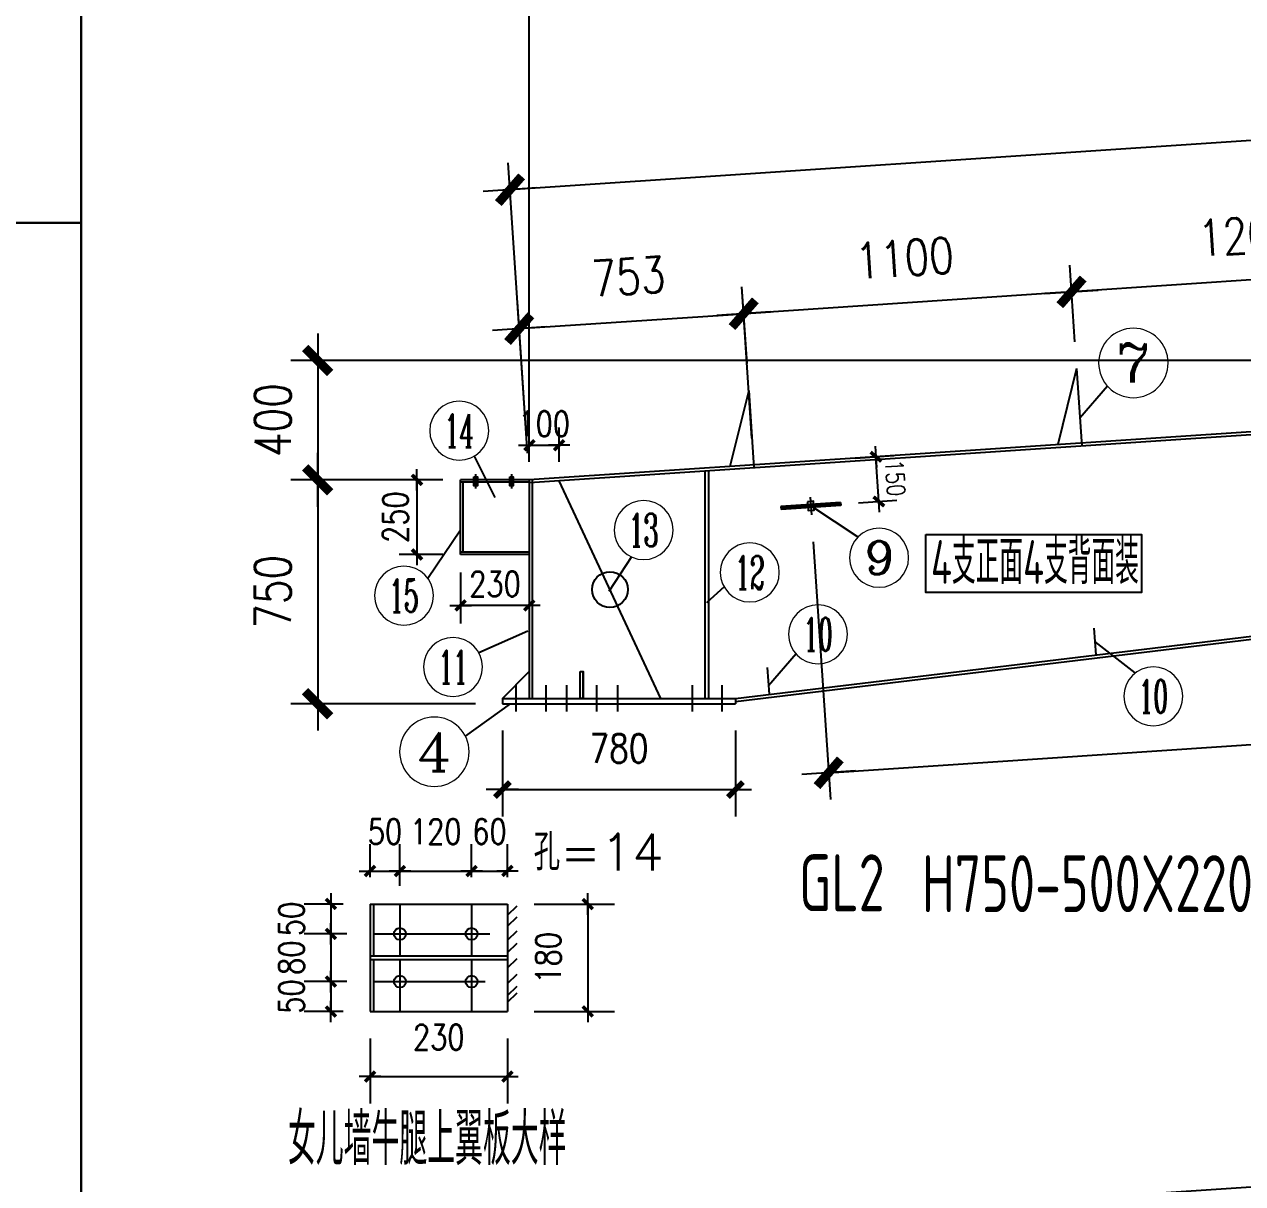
# Model space of a CAD drawing. Header units: millimetres. Extents: x 2451220 to 4527627, y -5186613 to -1639140.
# Drawn here: x 2499782 to 2503861, y -1727432 to -1723549 of the extents above; entities that cross this region are included whole.
import ezdxf
from ezdxf.enums import TextEntityAlignment as Align

# ---------------------------------------------------------------- set-up
doc = ezdxf.new("R2010")
doc.units = ezdxf.units.MM
doc.header["$LTSCALE"] = 1000
doc.header["$PDMODE"] = 34
doc.linetypes.add('CENTER', pattern=[50.8, 31.75, -6.35, 6.35, -6.35])
doc.layers.add('轴线层', color=1, linetype='CENTER', lineweight=15)
doc.layers.add('钢架', color=7, linetype='Continuous', lineweight=25)
doc.styles.add('COMPLEX', font='COMPLEX')
doc.styles.add('DIM_FONT', font='simplex.shx', dxfattribs={"width": 0.8, "bigfont": 'hztxt.shx'})
doc.styles.add('hz', font='gbenor.shx', dxfattribs={"width": 0.75, "height": 100, "bigfont": 'gbcbig.shx'})
doc.styles.get("Standard").update_dxf_attribs({"font": 'txt', "bigfont": 'gbcbig.shx'})
doc.styles.add('TSSD_Label', font='Tssdeng.shx', dxfattribs={"width": 0.7, "bigfont": 'hztxt.shx'})
doc.dimstyles.get("Standard").update_dxf_attribs({"dimscale": 100, "dimtxt": 3.5, "dimasz": 1, "dimexe": 2.5, "dimexo": 3, "dimgap": 1.5, "dimtad": 1, "dimdec": 0, "dimzin": 0, "dimdsep": 46, "dimtxsty": 'Standard', "dimblk": 'ARCHTICK', "dimcen": 0.09, "dimadec": 0, "dimazin": 0, "dimtfac": 1, "dimtdec": 0, "dimtix": 1, "dimtmove": 2, "dimatfit": 3, "dimldrblk": 'ARCHTICK', "dimfxl": 1, "dimtolj": 1, "dimtzin": 0, "dimarcsym": 0})
doc.dimstyles.new('WGH(1)', dxfattribs={"dimscale": 1.2, "dimtxt": 100, "dimasz": 0.5, "dimexe": 75, "dimexo": 75, "dimgap": 75, "dimtad": 1, "dimdec": 0, "dimzin": 0, "dimdsep": 46, "dimtxsty": 'DIM_FONT', "dimblk1": '_DIMX', "dimblk2": '_DIMX', "dimsah": 1, "dimcen": 0.09, "dimclrd": 3, "dimclre": 3, "dimclrt": 7, "dimadec": 0, "dimazin": 0, "dimtfac": 1, "dimtdec": 0, "dimtix": 1, "dimtmove": 2, "dimatfit": 3, "dimldrblk": '_DIMX', "dimfxl": 1, "dimtolj": 1, "dimtzin": 0, "dimarcsym": 0})
doc.dimstyles.new('WGH(2)', dxfattribs={"dimscale": 1.2, "dimtxt": 100, "dimasz": 0.5, "dimexe": 75, "dimexo": 75, "dimgap": 75, "dimtad": 1, "dimdec": 0, "dimlfac": 0.5, "dimzin": 0, "dimdsep": 46, "dimtxsty": 'DIM_FONT', "dimblk1": '_DIMX', "dimblk2": '_DIMX', "dimsah": 1, "dimcen": 0.09, "dimclrd": 3, "dimclre": 3, "dimclrt": 7, "dimadec": 0, "dimazin": 0, "dimtfac": 1, "dimtdec": 0, "dimtix": 1, "dimtmove": 2, "dimatfit": 3, "dimldrblk": '_DIMX', "dimfxl": 1, "dimtolj": 1, "dimtzin": 0, "dimarcsym": 0})

# ---------------------------------------------------------------- blocks, each defined once
blk = doc.blocks.new('轴线标号')
at = {"lineweight": 13}
blk.add_circle((0, 0), 0.5, dxfattribs=at)
at = {"layer": '钢架', "lineweight": 13, "style": 'COMPLEX', "width": 1.041667}
blk.add_attdef('A', text='', height=0.56, dxfattribs=at).set_placement((-0.25, -0.28), (0.25, -0.28), align=Align.FIT)
blk = doc.blocks.new('_DIMX')
blk.add_line((-150, 0), (150, 0))
at = {"const_width": 50}
blk.add_lwpolyline([(-70, -70), (70, 70)], dxfattribs=at)
blk = doc.blocks.new('*D2667')
at = {"color": 3, "lineweight": -2}
for p, q in [((2500849.5, -1726495.8), (2500718.4, -1726495.8)), ((2500808.4, -1726495.6), (2500808.4, -1726495.3)), ((2500808.4, -1726495.8), (2500808.4, -1726595.8)), ((2500861.5, -1726595.8), (2500718.4, -1726595.8)), ((2500808.4, -1726596), (2500808.4, -1726596.3))]:
    blk.add_line(p, q, dxfattribs=at)
at = {"layer": 'Defpoints', "color": 0}
for p in [(2500939.5, -1726495.8), (2500808.4, -1726595.8), (2500951.5, -1726595.8)]:
    blk.add_point(p, dxfattribs=at)
at = {"color": 3, "lineweight": -2, "xscale": 0.24, "yscale": 0.24, "zscale": 0.24}
for p, rotation in [((2500808.4, -1726495.8), 270), ((2500808.4, -1726595.8), 90)]:
    blk.add_blockref('_DIMX', p, dxfattribs=dict(at, rotation=rotation))
at = {"color": 7, "insert": (2500676.4, -1726545.8), "char_height": 84, "attachment_point": 5, "rotation": 90, "style": 'DIM_FONT'}
blk.add_mtext('\\A1;50', dxfattribs=at)
blk = doc.blocks.new('*D2668')
at = {"color": 3, "lineweight": -2}
for p, q in [((2500861.5, -1726595.8), (2500718.4, -1726595.8)), ((2500808.4, -1726595.6), (2500808.4, -1726595.3)), ((2500808.4, -1726595.8), (2500808.4, -1726755.8)), ((2500861.5, -1726755.8), (2500718.4, -1726755.8)), ((2500808.4, -1726756), (2500808.4, -1726756.3))]:
    blk.add_line(p, q, dxfattribs=at)
at = {"layer": 'Defpoints', "color": 0}
for p in [(2500951.5, -1726595.8), (2500808.4, -1726755.8), (2500951.5, -1726755.8)]:
    blk.add_point(p, dxfattribs=at)
at = {"color": 3, "lineweight": -2, "xscale": 0.24, "yscale": 0.24, "zscale": 0.24}
for p, rotation in [((2500808.4, -1726595.8), 270), ((2500808.4, -1726755.8), 90)]:
    blk.add_blockref('_DIMX', p, dxfattribs=dict(at, rotation=rotation))
at = {"color": 7, "insert": (2500676.4, -1726675.8), "char_height": 84, "attachment_point": 5, "rotation": 90, "style": 'DIM_FONT'}
blk.add_mtext('\\A1;80', dxfattribs=at)
blk = doc.blocks.new('*D2669')
at = {"color": 3, "lineweight": -2}
for p, q in [((2500861.5, -1726755.8), (2500718.4, -1726755.8)), ((2500808.4, -1726755.6), (2500808.4, -1726755.3)), ((2500808.4, -1726755.8), (2500808.4, -1726855.8)), ((2500849.5, -1726855.8), (2500718.4, -1726855.8)), ((2500808.4, -1726856), (2500808.4, -1726856.3))]:
    blk.add_line(p, q, dxfattribs=at)
at = {"layer": 'Defpoints', "color": 0}
for p in [(2500951.5, -1726755.8), (2500808.4, -1726855.8), (2500939.5, -1726855.8)]:
    blk.add_point(p, dxfattribs=at)
at = {"color": 3, "lineweight": -2, "xscale": 0.24, "yscale": 0.24, "zscale": 0.24}
for p, rotation in [((2500808.4, -1726755.8), 270), ((2500808.4, -1726855.8), 90)]:
    blk.add_blockref('_DIMX', p, dxfattribs=dict(at, rotation=rotation))
at = {"color": 7, "insert": (2500676.4, -1726805.8), "char_height": 84, "attachment_point": 5, "rotation": 90, "style": 'DIM_FONT'}
blk.add_mtext('\\A1;50', dxfattribs=at)
blk = doc.blocks.new('*D865')
at = {"color": 3, "lineweight": -2}
for p, q in [((2500939.5, -1726405.8), (2500939.5, -1726295.3)), ((2501039.5, -1726435.1), (2501039.5, -1726295.3)), ((2500939.3, -1726385.3), (2500939, -1726385.3)), ((2500939.5, -1726385.3), (2501039.5, -1726385.3)), ((2501039.8, -1726385.3), (2501040, -1726385.3))]:
    blk.add_line(p, q, dxfattribs=at)
at = {"layer": 'Defpoints', "color": 0}
for p in [(2501039.5, -1726385.3), (2500939.5, -1726495.8), (2501039.5, -1726525.1)]:
    blk.add_point(p, dxfattribs=at)
at = {"color": 3, "lineweight": -2, "xscale": 0.24, "yscale": 0.24, "zscale": 0.24}
blk.add_blockref('_DIMX', (2500939.5, -1726385.3), dxfattribs=at)
at = {"color": 3, "lineweight": -2, "xscale": 0.24, "yscale": 0.24, "zscale": 0.24, "rotation": 180}
blk.add_blockref('_DIMX', (2501039.5, -1726385.3), dxfattribs=at)
at = {"color": 7, "insert": (2500989.5, -1726253.3), "char_height": 84, "attachment_point": 5, "style": 'DIM_FONT'}
blk.add_mtext('\\A1;50', dxfattribs=at)
blk = doc.blocks.new('*D2670')
at = {"color": 3, "lineweight": -2}
for p, q in [((2501039.5, -1726435.1), (2501039.5, -1726295.3)), ((2501279.5, -1726405.8), (2501279.5, -1726295.3)), ((2501039.3, -1726385.3), (2501039, -1726385.3)), ((2501039.5, -1726385.3), (2501279.5, -1726385.3)), ((2501279.8, -1726385.3), (2501280, -1726385.3))]:
    blk.add_line(p, q, dxfattribs=at)
at = {"layer": 'Defpoints', "color": 0}
for p in [(2501279.5, -1726385.3), (2501039.5, -1726525.1), (2501279.5, -1726495.8)]:
    blk.add_point(p, dxfattribs=at)
at = {"color": 3, "lineweight": -2, "xscale": 0.24, "yscale": 0.24, "zscale": 0.24}
blk.add_blockref('_DIMX', (2501039.5, -1726385.3), dxfattribs=at)
at = {"color": 3, "lineweight": -2, "xscale": 0.24, "yscale": 0.24, "zscale": 0.24, "rotation": 180}
blk.add_blockref('_DIMX', (2501279.5, -1726385.3), dxfattribs=at)
at = {"color": 7, "insert": (2501159.5, -1726253.3), "char_height": 84, "attachment_point": 5, "style": 'DIM_FONT'}
blk.add_mtext('\\A1;120', dxfattribs=at)
blk = doc.blocks.new('*D2671')
at = {"color": 3, "lineweight": -2}
for p, q in [((2501279.5, -1726405.8), (2501279.5, -1726295.3)), ((2501399.5, -1726405.8), (2501399.5, -1726295.3)), ((2501279.3, -1726385.3), (2501279, -1726385.3)), ((2501279.5, -1726385.3), (2501399.5, -1726385.3)), ((2501399.8, -1726385.3), (2501400, -1726385.3))]:
    blk.add_line(p, q, dxfattribs=at)
at = {"layer": 'Defpoints', "color": 0}
for p in [(2501399.5, -1726385.3), (2501279.5, -1726495.8), (2501399.5, -1726495.8)]:
    blk.add_point(p, dxfattribs=at)
at = {"color": 3, "lineweight": -2, "xscale": 0.24, "yscale": 0.24, "zscale": 0.24}
blk.add_blockref('_DIMX', (2501279.5, -1726385.3), dxfattribs=at)
at = {"color": 3, "lineweight": -2, "xscale": 0.24, "yscale": 0.24, "zscale": 0.24, "rotation": 180}
blk.add_blockref('_DIMX', (2501399.5, -1726385.3), dxfattribs=at)
at = {"color": 7, "insert": (2501339.5, -1726253.3), "char_height": 84, "attachment_point": 5, "style": 'DIM_FONT'}
blk.add_mtext('\\A1;60', dxfattribs=at)
blk = doc.blocks.new('*D2672')
at = {"color": 3, "lineweight": -2}
for p, q in [((2501489.5, -1726495.8), (2501758.3, -1726495.8)), ((2501668.3, -1726496), (2501668.3, -1726855.6)), ((2501489.5, -1726855.8), (2501758.3, -1726855.8))]:
    blk.add_line(p, q, dxfattribs=at)
at = {"layer": 'Defpoints', "color": 0}
for p in [(2501399.5, -1726495.8), (2501399.5, -1726855.8), (2501668.3, -1726855.8)]:
    blk.add_point(p, dxfattribs=at)
at = {"color": 3, "lineweight": -2, "xscale": 0.24, "yscale": 0.24, "zscale": 0.24}
for p, rotation in [((2501668.3, -1726495.8), 90), ((2501668.3, -1726855.8), 270)]:
    blk.add_blockref('_DIMX', p, dxfattribs=dict(at, rotation=rotation))
at = {"color": 7, "insert": (2501536.3, -1726675.8), "char_height": 84, "attachment_point": 5, "rotation": 90, "style": 'DIM_FONT'}
blk.add_mtext('\\A1;180', dxfattribs=at)
blk = doc.blocks.new('*D866')
at = {"color": 3, "lineweight": -2}
for p, q in [((2500939.5, -1726945.8), (2500939.5, -1727163.7)), ((2501399.5, -1726945.8), (2501399.5, -1727163.7)), ((2500939.8, -1727073.7), (2501399.3, -1727073.7))]:
    blk.add_line(p, q, dxfattribs=at)
at = {"layer": 'Defpoints', "color": 0}
for p in [(2500939.5, -1726855.8), (2501399.5, -1726855.8), (2501399.5, -1727073.7)]:
    blk.add_point(p, dxfattribs=at)
at = {"color": 3, "lineweight": -2, "xscale": 0.24, "yscale": 0.24, "zscale": 0.24, "rotation": 180}
blk.add_blockref('_DIMX', (2500939.5, -1727073.7), dxfattribs=at)
at = {"color": 3, "lineweight": -2, "xscale": 0.24, "yscale": 0.24, "zscale": 0.24}
blk.add_blockref('_DIMX', (2501399.5, -1727073.7), dxfattribs=at)
at = {"color": 7, "insert": (2501169.5, -1726941.7), "char_height": 84, "attachment_point": 5, "style": 'DIM_FONT'}
blk.add_mtext('\\A1;230', dxfattribs=at)
blk = doc.blocks.new('*D2675')
at = {"color": 3, "lineweight": -2}
for p, q in [((2504496.7, -1724532.6), (2504479.6, -1724275.6)), ((2503299.3, -1724612.4), (2503282.2, -1724355.4)), ((2504484.9, -1724365.4), (2503288.8, -1724445.2))]:
    blk.add_line(p, q, dxfattribs=at)
at = {"layer": 'Defpoints', "color": 0}
for p in [(2503288.2, -1724445.2), (2504502.7, -1724622.4), (2503305.3, -1724702.2)]:
    blk.add_point(p, dxfattribs=at)
at = {"color": 3, "lineweight": -2, "xscale": 0.6, "yscale": 0.6, "zscale": 0.6}
for p, rotation in [((2504485.5, -1724365.4), 3.814074823641809), ((2503288.2, -1724445.2), 183.8140748236418)]:
    blk.add_blockref('_DIMX', p, dxfattribs=dict(at, rotation=rotation))
at = {"color": 7, "insert": (2503876.9, -1724255.6), "char_height": 120, "attachment_point": 5, "rotation": 3.8141, "style": 'DIM_FONT'}
blk.add_mtext('\\A1;1200', dxfattribs=at)
blk = doc.blocks.new('*D2676')
at = {"color": 3, "lineweight": -2}
for p, q in [((2503299.3, -1724612.4), (2503282.2, -1724355.4)), ((2502201.8, -1724685.6), (2502184.6, -1724428.6)), ((2503287.6, -1724445.3), (2502191.2, -1724518.3))]:
    blk.add_line(p, q, dxfattribs=at)
at = {"layer": 'Defpoints', "color": 0}
for p in [(2502190.6, -1724518.4), (2503305.3, -1724702.2), (2502207.8, -1724775.4)]:
    blk.add_point(p, dxfattribs=at)
at = {"color": 3, "lineweight": -2, "xscale": 0.6, "yscale": 0.6, "zscale": 0.6}
for p, rotation in [((2503288.2, -1724445.2), 3.814074823641809), ((2502190.6, -1724518.4), 183.8140748236418)]:
    blk.add_blockref('_DIMX', p, dxfattribs=dict(at, rotation=rotation))
at = {"color": 7, "insert": (2502729.4, -1724332.1), "char_height": 120, "attachment_point": 5, "rotation": 3.8141, "style": 'DIM_FONT'}
blk.add_mtext('\\A1;1100', dxfattribs=at)
blk = doc.blocks.new('*D867')
at = {"color": 3, "lineweight": -2}
for p, q in [((2501182.8, -1725074.9), (2501036.6, -1725074.9)), ((2501096.6, -1725075.1), (2501096.6, -1725324.7)), ((2501182.8, -1725324.9), (2501036.6, -1725324.9))]:
    blk.add_line(p, q, dxfattribs=at)
at = {"layer": 'Defpoints', "color": 0}
for p in [(2501242.8, -1725074.9), (2501096.6, -1725324.9), (2501242.8, -1725324.9)]:
    blk.add_point(p, dxfattribs=at)
at = {"color": 3, "lineweight": -2, "xscale": 0.24, "yscale": 0.24, "zscale": 0.24}
for p, rotation in [((2501096.6, -1725074.9), 90), ((2501096.6, -1725324.9), 270)]:
    blk.add_blockref('_DIMX', p, dxfattribs=dict(at, rotation=rotation))
at = {"color": 7, "insert": (2501024.6, -1725199.9), "char_height": 84, "attachment_point": 5, "rotation": 90, "style": 'DIM_FONT'}
blk.add_mtext('\\A1;250', dxfattribs=at)
blk = doc.blocks.new('*D868')
at = {"color": 3, "lineweight": -2}
for p, q in [((2501242.8, -1725384.9), (2501242.8, -1725555.7)), ((2501472.8, -1725384.9), (2501472.8, -1725555.7)), ((2501242.5, -1725495.7), (2501242.3, -1725495.7)), ((2501472.8, -1725495.7), (2501242.8, -1725495.7)), ((2501473, -1725495.7), (2501473.3, -1725495.7))]:
    blk.add_line(p, q, dxfattribs=at)
at = {"layer": 'Defpoints', "color": 0}
for p in [(2501242.8, -1725324.9), (2501472.8, -1725324.9), (2501242.8, -1725495.7)]:
    blk.add_point(p, dxfattribs=at)
at = {"color": 3, "lineweight": -2, "xscale": 0.24, "yscale": 0.24, "zscale": 0.24}
blk.add_blockref('_DIMX', (2501242.8, -1725495.7), dxfattribs=at)
at = {"color": 3, "lineweight": -2, "xscale": 0.24, "yscale": 0.24, "zscale": 0.24, "rotation": 180}
blk.add_blockref('_DIMX', (2501472.8, -1725495.7), dxfattribs=at)
at = {"color": 7, "insert": (2501357.8, -1725423.7), "char_height": 84, "attachment_point": 5, "style": 'DIM_FONT'}
blk.add_mtext('\\A1;230', dxfattribs=at)
blk = doc.blocks.new('*D869')
at = {"color": 3, "lineweight": -2}
for p, q in [((2501472.8, -1725014.9), (2501472.8, -1724899.1)), ((2501572.8, -1725015), (2501572.8, -1724899.1)), ((2501472.5, -1724959.1), (2501472.3, -1724959.1)), ((2501472.8, -1724959.1), (2501572.8, -1724959.1)), ((2501573, -1724959.1), (2501573.3, -1724959.1))]:
    blk.add_line(p, q, dxfattribs=at)
at = {"layer": 'Defpoints', "color": 0}
for p in [(2501572.8, -1724959.1), (2501472.8, -1725074.9), (2501572.8, -1725075)]:
    blk.add_point(p, dxfattribs=at)
at = {"color": 3, "lineweight": -2, "xscale": 0.24, "yscale": 0.24, "zscale": 0.24}
blk.add_blockref('_DIMX', (2501472.8, -1724959.1), dxfattribs=at)
at = {"color": 3, "lineweight": -2, "xscale": 0.24, "yscale": 0.24, "zscale": 0.24, "rotation": 180}
blk.add_blockref('_DIMX', (2501572.8, -1724959.1), dxfattribs=at)
at = {"color": 7, "insert": (2501522.8, -1724887.1), "char_height": 84, "attachment_point": 5, "style": 'DIM_FONT'}
blk.add_mtext('\\A1;100', dxfattribs=at)
blk = doc.blocks.new('*D870')
at = {"color": 3, "lineweight": -2}
for p, q in [((2507466.8, -1724585.1), (2507402, -1723613.3)), ((2507407.4, -1723703.1), (2501408.6, -1724103.1)), ((2501466.8, -1724985.1), (2501402, -1724013.3))]:
    blk.add_line(p, q, dxfattribs=at)
at = {"layer": 'Defpoints', "color": 0}
for p in [(2501408, -1724103.1), (2507472.8, -1724674.9), (2501472.8, -1725074.9)]:
    blk.add_point(p, dxfattribs=at)
at = {"color": 3, "lineweight": -2, "xscale": 0.6, "yscale": 0.6, "zscale": 0.6}
for p, rotation in [((2507408, -1723703.1), 3.81407483429097), ((2501408, -1724103.1), 183.8140748342909)]:
    blk.add_blockref('_DIMX', p, dxfattribs=dict(at, rotation=rotation))
at = {"color": 7, "insert": (2504398, -1723753.4), "char_height": 120, "attachment_point": 5, "rotation": 3.8141, "style": 'DIM_FONT'}
blk.add_mtext('\\A1;6013', dxfattribs=at)
blk = doc.blocks.new('*D2681')
at = {"color": 3, "lineweight": -2}
for p, q in [((2502218.4, -1724935), (2502184.6, -1724428.6)), ((2501466.8, -1724985.1), (2501433, -1724478.7)), ((2501439.6, -1724568.5), (2502190, -1724518.4))]:
    blk.add_line(p, q, dxfattribs=at)
at = {"layer": 'Defpoints', "color": 0}
for p in [(2502190.6, -1724518.4), (2502224.4, -1725024.8), (2501472.8, -1725074.9)]:
    blk.add_point(p, dxfattribs=at)
at = {"color": 3, "lineweight": -2, "xscale": 0.6, "yscale": 0.6, "zscale": 0.6}
for p, rotation in [((2502190.6, -1724518.4), 3.814074834290351), ((2501439, -1724568.5), 183.8140748342904)]:
    blk.add_blockref('_DIMX', p, dxfattribs=dict(at, rotation=rotation))
at = {"color": 7, "insert": (2501804.9, -1724393.8), "char_height": 120, "attachment_point": 5, "rotation": 3.8141, "style": 'DIM_FONT'}
blk.add_mtext('\\A1;753', dxfattribs=at)
blk = doc.blocks.new('*D871')
at = {"color": 3, "lineweight": -2}
for p, q in [((2501472.8, -1724984.9), (2501472.8, -1723346.1)), ((2507472.8, -1724584.9), (2507472.8, -1723346.1)), ((2501473.4, -1723436.1), (2507472.2, -1723436.1))]:
    blk.add_line(p, q, dxfattribs=at)
at = {"layer": 'Defpoints', "color": 0}
for p in [(2507472.8, -1723436.1), (2507472.8, -1724674.9), (2501472.8, -1725074.9)]:
    blk.add_point(p, dxfattribs=at)
at = {"color": 3, "lineweight": -2, "xscale": 0.6, "yscale": 0.6, "zscale": 0.6, "rotation": 180}
blk.add_blockref('_DIMX', (2501472.8, -1723436.1), dxfattribs=at)
at = {"color": 3, "lineweight": -2, "xscale": 0.6, "yscale": 0.6, "zscale": 0.6}
blk.add_blockref('_DIMX', (2507472.8, -1723436.1), dxfattribs=at)
at = {"color": 7, "insert": (2504472.8, -1723286.1), "char_height": 120, "attachment_point": 5, "style": 'DIM_FONT'}
blk.add_mtext('\\A1;6000', dxfattribs=at)
blk = doc.blocks.new('*D872')
at = {"color": 3, "lineweight": -2}
for p, q in [((2507382.8, -1724674.9), (2500674.1, -1724674.9)), ((2500764.1, -1724674.3), (2500764.1, -1724673.7)), ((2500764.1, -1724674.9), (2500764.1, -1725074.9)), ((2501152.8, -1725074.9), (2500674.1, -1725074.9)), ((2500764.1, -1725075.5), (2500764.1, -1725076.1))]:
    blk.add_line(p, q, dxfattribs=at)
at = {"layer": 'Defpoints', "color": 0}
for p in [(2507472.8, -1724674.9), (2500764.1, -1725074.9), (2501242.8, -1725074.9)]:
    blk.add_point(p, dxfattribs=at)
at = {"color": 3, "lineweight": -2, "xscale": 0.6, "yscale": 0.6, "zscale": 0.6}
for p, rotation in [((2500764.1, -1724674.9), 270), ((2500764.1, -1725074.9), 90)]:
    blk.add_blockref('_DIMX', p, dxfattribs=dict(at, rotation=rotation))
at = {"color": 7, "insert": (2500614.1, -1724874.9), "char_height": 120, "attachment_point": 5, "rotation": 90, "style": 'DIM_FONT'}
blk.add_mtext('\\A1;400', dxfattribs=at)
blk = doc.blocks.new('*D2682')
at = {"color": 3, "lineweight": -2}
for p, q in [((2501092.8, -1725074.9), (2500674.1, -1725074.9)), ((2500764.1, -1725075.5), (2500764.1, -1725824.3)), ((2501292.8, -1725824.9), (2500674.1, -1725824.9))]:
    blk.add_line(p, q, dxfattribs=at)
at = {"layer": 'Defpoints', "color": 0}
for p in [(2501182.8, -1725074.9), (2500764.1, -1725824.9), (2501382.8, -1725824.9)]:
    blk.add_point(p, dxfattribs=at)
at = {"color": 3, "lineweight": -2, "xscale": 0.6, "yscale": 0.6, "zscale": 0.6}
for p, rotation in [((2500764.1, -1725074.9), 90), ((2500764.1, -1725824.9), 270)]:
    blk.add_blockref('_DIMX', p, dxfattribs=dict(at, rotation=rotation))
at = {"color": 7, "insert": (2500614.1, -1725449.9), "char_height": 120, "attachment_point": 5, "rotation": 90, "style": 'DIM_FONT'}
blk.add_mtext('\\A1;750', dxfattribs=at)
blk = doc.blocks.new('*D873')
at = {"color": 3, "lineweight": -2}
for p, q in [((2502565.5, -1725002.1), (2502693.3, -1724993.8)), ((2502633.4, -1724997.5), (2502633.4, -1724997.2)), ((2502643.2, -1725147.4), (2502633.4, -1724997.7)), ((2502575.3, -1725151.8), (2502703, -1725143.5)), ((2502643.2, -1725147.6), (2502643.2, -1725147.9))]:
    blk.add_line(p, q, dxfattribs=at)
at = {"layer": 'Defpoints', "color": 0}
for p in [(2502505.7, -1725006), (2502633.4, -1724997.7), (2502515.4, -1725155.7)]:
    blk.add_point(p, dxfattribs=at)
at = {"color": 3, "lineweight": -2, "xscale": 0.24, "yscale": 0.24, "zscale": 0.24}
for p, rotation in [((2502633.4, -1724997.7), 273.7333534549587), ((2502643.2, -1725147.4), 93.73335345495867)]:
    blk.add_blockref('_DIMX', p, dxfattribs=dict(at, rotation=rotation))
at = {"color": 7, "insert": (2502698.1, -1725068.6), "char_height": 60, "attachment_point": 5, "rotation": 273.7334, "style": 'DIM_FONT'}
blk.add_mtext('\\A1;150', dxfattribs=at)
blk = doc.blocks.new('*D2683')
at = {"color": 3, "lineweight": -2}
for p, q in [((2501382.8, -1725914.9), (2501382.8, -1726202.4)), ((2502162.8, -1725914.9), (2502162.8, -1726202.4)), ((2501383.1, -1726112.4), (2502162.4, -1726112.4))]:
    blk.add_line(p, q, dxfattribs=at)
at = {"layer": 'Defpoints', "color": 0}
for p in [(2501382.8, -1725824.9), (2502162.8, -1725824.9), (2502162.8, -1726112.4)]:
    blk.add_point(p, dxfattribs=at)
at = {"color": 3, "lineweight": -2, "xscale": 0.36, "yscale": 0.36, "zscale": 0.36, "rotation": 180}
blk.add_blockref('_DIMX', (2501382.8, -1726112.4), dxfattribs=at)
at = {"color": 3, "lineweight": -2, "xscale": 0.36, "yscale": 0.36, "zscale": 0.36}
blk.add_blockref('_DIMX', (2502162.8, -1726112.4), dxfattribs=at)
at = {"color": 7, "insert": (2501772.8, -1725974.4), "char_height": 96, "attachment_point": 5, "style": 'DIM_FONT'}
blk.add_mtext('\\A1;780', dxfattribs=at)
blk = doc.blocks.new('*D2686')
at = {"color": 3, "lineweight": -2}
for p, q in [((2507449.5, -1727702.1), (2507410.6, -1727117.8)), ((2501398.5, -1727608.8), (2507415.9, -1727207.6)), ((2501430.8, -1728103.3), (2501391.9, -1727519))]:
    blk.add_line(p, q, dxfattribs=at)
at = {"layer": 'Defpoints', "color": 0}
for p in [(2507416.5, -1727207.6), (2507455.5, -1727791.9), (2501436.8, -1728193.1)]:
    blk.add_point(p, dxfattribs=at)
at = {"color": 3, "lineweight": -2, "xscale": 0.6, "yscale": 0.6, "zscale": 0.6}
for p, rotation in [((2507416.5, -1727207.6), 3.814074834278583), ((2501397.9, -1727608.8), 183.8140748342786)]:
    blk.add_blockref('_DIMX', p, dxfattribs=dict(at, rotation=rotation))
at = {"color": 7, "insert": (2504397.2, -1727258.5), "char_height": 120, "attachment_point": 5, "rotation": 3.8141, "style": 'DIM_FONT'}
blk.add_mtext('\\A1;6032', dxfattribs=at)
blk = doc.blocks.new('*D2690')
at = {"color": 3, "lineweight": -2}
for p, q in [((2507490.7, -1724944.3), (2507548.3, -1725808.1)), ((2502423.6, -1725282.1), (2502481.2, -1726145.9)), ((2502475.8, -1726056.1), (2507541.7, -1725718.4))]:
    blk.add_line(p, q, dxfattribs=at)
at = {"layer": 'Defpoints', "color": 0}
for p in [(2507484.8, -1724854.5), (2502417.6, -1725192.3), (2507542.3, -1725718.3)]:
    blk.add_point(p, dxfattribs=at)
at = {"color": 3, "lineweight": -2, "xscale": 0.6, "yscale": 0.6, "zscale": 0.6}
for p, rotation in [((2507542.3, -1725718.3), 3.814074834346965), ((2502475.2, -1726056.1), 183.8140748343469)]:
    blk.add_blockref('_DIMX', p, dxfattribs=dict(at, rotation=rotation))
at = {"color": 7, "insert": (2504998.8, -1725737.6), "char_height": 120, "attachment_point": 5, "rotation": 3.8141, "style": 'DIM_FONT'}
blk.add_mtext('\\A1;5078', dxfattribs=at)

msp = doc.modelspace()

# ---------------------------------------------------------------- linework, layer by layer
for p, q in [((2507472.8, -1724674.9), (2501472.8, -1725074.9)), ((2507473.5, -1724684.9), (2501473.5, -1725084.9)), ((2503305.3, -1724702.2), (2503242.1, -1724957)), ((2503305.3, -1724702.2), (2503322.6, -1724961.6)), ((2502207.8, -1724775.4), (2502144.6, -1725030.1)), ((2502207.8, -1724775.4), (2502225.1, -1725034.8)), ((2503408.9, -1724761.2), (2503316.4, -1724868.3)), ((2501287.6, -1724995.7), (2501357.4, -1725134.3)), ((2501292.8, -1725055.9), (2501292.8, -1725104.4)), ((2501412.8, -1725055.9), (2501412.8, -1725104.4)), ((2502060.8, -1725045.7), (2502060.8, -1725806.9)), ((2502072.8, -1725044.9), (2502072.8, -1725806.9)), ((2501472.8, -1725074.9), (2501242.8, -1725074.9)), ((2501242.8, -1725324.9), (2501242.8, -1725074.9)), ((2501472.8, -1725082.9), (2501242.8, -1725082.9)), ((2501250.8, -1725316.9), (2501250.8, -1725082.9)), ((2501472.8, -1725074.9), (2501472.8, -1725806.9)), ((2501482.8, -1725074.9), (2501482.8, -1725806.9)), ((2501912.8, -1725806.9), (2501572.8, -1725078.3)), ((2502413.7, -1725132.4), (2502417.6, -1725192.3)), ((2502413.7, -1725132.4), (2502417.6, -1725192.3)), ((2502162.8, -1725806.9), (2507486.9, -1725165.1)), ((2502162.8, -1725816.9), (2507488.1, -1725175)), ((2502315.5, -1725164), (2502316.2, -1725174)), ((2502573.7, -1725266.6), (2502415.7, -1725162.4)), ((2501132.7, -1725404.7), (2501242.8, -1725242.3)), ((2501472.8, -1725316.9), (2501242.8, -1725316.9)), ((2501472.8, -1725324.9), (2501242.8, -1725324.9)), ((2501814.6, -1725333.2), (2501738.9, -1725448.5)), ((2502124.8, -1725433.3), (2502065.5, -1725487.2)), ((2501303.2, -1725652.8), (2501467.4, -1725580.4)), ((2503363.3, -1725571.5), (2503369.3, -1725661.5)), ((2503501.9, -1725721.9), (2503366.3, -1725616.5)), ((2502366.3, -1725658.2), (2502273.8, -1725765.3)), ((2501382.8, -1725806.9), (2501472.8, -1725716.9)), ((2501642.8, -1725806.9), (2501642.8, -1725716.9)), ((2501642.8, -1725716.9), (2501652.8, -1725716.9)), ((2501652.8, -1725806.9), (2501652.8, -1725716.9)), ((2502269.6, -1725703.4), (2502275.6, -1725793.3)), ((2501258.8, -1725934.1), (2501410.1, -1725824.9)), ((2500939.5, -1726495.8), (2501399.5, -1726495.8)), ((2500939.5, -1726495.8), (2500939.5, -1726855.8)), ((2500951.5, -1726495.8), (2500951.5, -1726669.8)), ((2501039.5, -1726495.8), (2501039.5, -1726669.8)), ((2501279.5, -1726495.8), (2501279.5, -1726669.8)), ((2501399.5, -1726495.8), (2501399.5, -1726855.8)), ((2501399.5, -1726532.6), (2501432.3, -1726501.4)), ((2501399.5, -1726570.2), (2501432.3, -1726538.9)), ((2500951.5, -1726595.8), (2501340.8, -1726595.8)), ((2501399.5, -1726617.1), (2501432.3, -1726585.9)), ((2501399.5, -1726657.7), (2501432.3, -1726626.5)), ((2500939.5, -1726669.8), (2501399.5, -1726669.8)), ((2500939.5, -1726681.8), (2501399.5, -1726681.8)), ((2500951.5, -1726681.8), (2500951.5, -1726855.8)), ((2501039.5, -1726681.8), (2501039.5, -1726855.8)), ((2501279.5, -1726681.8), (2501279.5, -1726855.8)), ((2501399.5, -1726709.9), (2501432.3, -1726678.6)), ((2501399.5, -1726761.6), (2501432.3, -1726730.4)), ((2500951.5, -1726755.8), (2501324.7, -1726755.8)), ((2501399.5, -1726801.8), (2501432.3, -1726770.5)), ((2501399.5, -1726824.2), (2501432.3, -1726792.9)), ((2500939.5, -1726855.8), (2501399.5, -1726855.8))]:
    msp.add_line(p, q)
at = {"color": 2}
for p, q in [((2502515.1, -1725150.7), (2502315.5, -1725164)), ((2502515.4, -1725155.7), (2502315.9, -1725169)), ((2502515.8, -1725160.7), (2502316.2, -1725174)), ((2502515.1, -1725150.7), (2502515.8, -1725160.7)), ((2501427.8, -1725762.3), (2501427.8, -1725851.2)), ((2501527.8, -1725762.3), (2501527.8, -1725851.2)), ((2501597.8, -1725762.3), (2501597.8, -1725851.2)), ((2501697.8, -1725762.3), (2501697.8, -1725851.2)), ((2501767.8, -1725762.3), (2501767.8, -1725851.2)), ((2502017.8, -1725762.3), (2502017.8, -1725851.2)), ((2502117.8, -1725762.3), (2502117.8, -1725851.2)), ((2501382.8, -1725806.9), (2501382.8, -1725824.9)), ((2501382.8, -1725806.9), (2502162.8, -1725806.9)), ((2501382.8, -1725824.9), (2502162.8, -1725824.9)), ((2502162.8, -1725806.9), (2502162.8, -1725824.9))]:
    msp.add_line(p, q, dxfattribs=at)
for points in [[(2499972, -1724214.5), (2483552.7, -1724214.5), (2483552.7, -1711257.5), (2499972, -1711257.5)], [(2499972, -1722507.9), (2512391.4, -1722507.9), (2512391.4, -1731840), (2499972, -1731840)], [(2499972, -1737171.4), (2483552.7, -1737171.4), (2483552.7, -1724214.5), (2499972, -1724214.5)], [(2501287.3, -1725064.6), (2501298.8, -1725064.6), (2501298.8, -1725095), (2501287.3, -1725095)], [(2501407.3, -1725064.6), (2501418.8, -1725064.6), (2501418.8, -1725095), (2501407.3, -1725095)], [(2502800.3, -1725258.4), (2503522.4, -1725258.4), (2503522.4, -1725452.5), (2502800.3, -1725452.5)], [(2501642.8, -1725716.9), (2501652.8, -1725716.9), (2501652.8, -1725806.9), (2501642.8, -1725806.9)]]:
    msp.add_lwpolyline(points, close=True)
msp.add_lwpolyline([(2502404.7, -1725148.1), (2502406.7, -1725178), (2502426.6, -1725176.7), (2502424.6, -1725146.8), (2502404.7, -1725148.1)], dxfattribs=at)
for centre, radius in [((2501742.8, -1725442.6), 60), ((2501039.5, -1726595.8), 20), ((2501279.5, -1726595.8), 20), ((2501039.5, -1726755.8), 20), ((2501279.5, -1726755.8), 20)]:
    msp.add_circle(centre, radius)

# ---------------------------------------------------------------- block references
ref = msp.add_blockref('轴线标号', (2503495.4, -1724683.5), dxfattribs=dict(xscale=-232.4988107294776, yscale=232.4988107294776, zscale=232.4988107293054))
ref.add_attrib('A', '7', dxfattribs={"layer": '钢架', "lineweight": 13, "height": 130.2, "style": 'COMPLEX', "width": 1.339286}).set_placement((2503437.2, -1724748.6), (2503553.5, -1724748.6), align=Align.FIT)
ref = msp.add_blockref('轴线标号', (2501238.1, -1724910.2), dxfattribs=dict(xscale=-197.6239891201258, yscale=197.6239891201258, zscale=197.6239891199096))
ref.add_attrib('A', '14', dxfattribs={"layer": '钢架', "lineweight": 13, "height": 110.67, "style": 'COMPLEX', "width": 0.604839}).set_placement((2501188.7, -1724965.6), (2501287.5, -1724965.6), align=Align.FIT)
ref = msp.add_blockref('轴线标号', (2501855.6, -1725243.3), dxfattribs=dict(xscale=-197.6239891201258, yscale=197.6239891201258, zscale=197.6239891199096))
ref.add_attrib('A', '13', dxfattribs={"layer": '钢架', "lineweight": 13, "height": 110.67, "style": 'COMPLEX', "width": 0.646552}).set_placement((2501806.2, -1725298.7), (2501905, -1725298.7), align=Align.FIT)
ref = msp.add_blockref('轴线标号', (2502644.1, -1725336), dxfattribs=dict(xscale=-197.6239891201258, yscale=197.6239891201258, zscale=197.6239891199096))
ref.add_attrib('A', '9', dxfattribs={"layer": '钢架', "lineweight": 13, "height": 110.7, "style": 'COMPLEX', "width": 1.339286}).set_placement((2502594.7, -1725391.3), (2502693.5, -1725391.3), align=Align.FIT)
ref = msp.add_blockref('轴线标号', (2502211.1, -1725385.2), dxfattribs=dict(xscale=-197.6239891201258, yscale=197.6239891201258, zscale=197.6239891199096))
ref.add_attrib('A', '12', dxfattribs={"layer": '钢架', "lineweight": 13, "height": 110.67, "style": 'COMPLEX', "width": 0.646552}).set_placement((2502161.7, -1725440.6), (2502260.5, -1725440.6), align=Align.FIT)
ref = msp.add_blockref('轴线标号', (2501052.9, -1725462.9), dxfattribs=dict(xscale=-197.6239891201258, yscale=197.6239891201258, zscale=197.6239891199096))
ref.add_attrib('A', '15', dxfattribs={"layer": '钢架', "lineweight": 13, "height": 110.67, "style": 'COMPLEX', "width": 0.646552}).set_placement((2501003.5, -1725518.3), (2501102.3, -1725518.3), align=Align.FIT)
ref = msp.add_blockref('轴线标号', (2502439.7, -1725592.1), dxfattribs=dict(xscale=-197.6239891201258, yscale=197.6239891201258, zscale=197.6239891199096))
ref.add_attrib('A', '10', dxfattribs={"layer": '钢架', "lineweight": 13, "height": 110.67, "style": 'COMPLEX', "width": 0.646552}).set_placement((2502390.3, -1725647.5), (2502489.2, -1725647.5), align=Align.FIT)
ref = msp.add_blockref('轴线标号', (2501217.4, -1725701.7), dxfattribs=dict(xscale=-197.6239891201258, yscale=197.6239891201258, zscale=197.6239891199096))
ref.add_attrib('A', '11', dxfattribs={"layer": '钢架', "lineweight": 13, "height": 110.67, "style": 'COMPLEX', "width": 0.78125}).set_placement((2501168, -1725757.1), (2501266.8, -1725757.1), align=Align.FIT)
ref = msp.add_blockref('轴线标号', (2503562.3, -1725800.1), dxfattribs=dict(xscale=-197.6239891201258, yscale=197.6239891201258, zscale=197.6239891199096))
ref.add_attrib('A', '10', dxfattribs={"layer": '钢架', "lineweight": 13, "height": 110.67, "style": 'COMPLEX', "width": 0.646552}).set_placement((2503512.9, -1725855.4), (2503611.7, -1725855.4), align=Align.FIT)
ref = msp.add_blockref('轴线标号', (2501154.8, -1725985.9), dxfattribs=dict(xscale=-232.4988107294776, yscale=232.4988107294776, zscale=232.4988107293054))
ref.add_attrib('A', '4', dxfattribs={"layer": '钢架', "lineweight": 13, "height": 130.2, "style": 'COMPLEX', "width": 1.171875}).set_placement((2501096.6, -1726051), (2501212.9, -1726051), align=Align.FIT)

# ---------------------------------------------------------------- texts
at = {"color": 0, "style": 'TSSD_Label', "width": 0.7}
for s, height, p in [('GL2', 190.69, (2502375.8, -1726520)), ('H750-500X220X6X10', 190.695, (2502787, -1726522.9))]:
    msp.add_text(s, height=height, dxfattribs=at).set_placement(p)
at = {"layer": '轴线层', "color": 4, "linetype": 'ByBlock', "insert": (2501487.6, -1726260.7), "char_height": 122.5, "attachment_point": 1}
msp.add_mtext_dynamic_manual_height_columns('孔=14', width=1506.743, gutter_width=12.5, heights=[336], dxfattribs=at)
at = {"layer": '钢架', "lineweight": 13, "attachment_point": 1, "style": 'hz'}
for s, insert, char_height, width in [('4支正面4支背面装', (2502817.4, -1725276.7), 146.88, 1048.749), ('女儿墙牛腿上翼板大样', (2500664.3, -1727196.9), 172.8, 995.891)]:
    msp.add_mtext(s, dxfattribs=dict(at, insert=insert, char_height=char_height, width=width))

# ---------------------------------------------------------------- dimensions: what is measured, and where the dimension line sits
dim = msp.add_linear_dim(base=(2507472.8, -1723436.1), p1=(2501472.8, -1725074.9), p2=(2507472.8, -1724674.9), dimstyle='WGH(1)')
dim.commit()
dim.dimension.update_dxf_attribs({"geometry": '*D871', "text_midpoint": (2504472.8, -1723286.1)})
for p1, p2, distance, picture, middle in [((2507472.8, -1724674.9), (2501472.8, -1725074.9), -974, '*D870', (2504398, -1723753.4)), ((2501472.8, -1725074.9), (2502224.4, -1725024.8), 507.5, '*D2681', (2501804.9, -1724393.8)), ((2502417.6, -1725192.3), (2507484.8, -1724854.5), -865.7, '*D2690', (2504998.8, -1725737.6)), ((2501436.8, -1728193.1), (2507455.5, -1727791.9), 585.6, '*D2686', (2504397.2, -1727258.5))]:
    dim = msp.add_aligned_dim(p1=p1, p2=p2, distance=distance, dimstyle='WGH(1)')
    dim.commit()
    dim.dimension.update_dxf_attribs({"geometry": picture, "text_midpoint": middle})
for base, p1, p2, angle, dimstyle, override, picture, middle in [((2503288.2, -1724445.2), (2504502.7, -1724622.4), (2503305.3, -1724702.2), 3.8141, 'Standard', {"dimscale": 1.2, "dimtxt": 100, "dimasz": 0.5, "dimexe": 75, "dimexo": 75, "dimgap": 75, "dimtxsty": 'DIM_FONT', "dimblk1": '_DIMX', "dimblk2": '_DIMX', "dimsah": 1, "dimclrd": 3, "dimclre": 3, "dimclrt": 7, "dimldrblk": '_DIMX'}, '*D2675', (2503876.9, -1724255.6)), ((2502190.6, -1724518.4), (2503305.3, -1724702.2), (2502207.8, -1724775.4), 3.8141, 'Standard', {"dimscale": 1.2, "dimtxt": 100, "dimasz": 0.5, "dimexe": 75, "dimexo": 75, "dimgap": 75, "dimtxsty": 'DIM_FONT', "dimblk1": '_DIMX', "dimblk2": '_DIMX', "dimsah": 1, "dimclrd": 3, "dimclre": 3, "dimclrt": 7, "dimldrblk": '_DIMX'}, '*D2676', (2502729.4, -1724332.1)), ((2501096.6, -1725324.9), (2501242.8, -1725074.9), (2501242.8, -1725324.9), 90, 'Standard', {"dimscale": 1.2, "dimtxt": 70, "dimasz": 0.2, "dimexe": 50, "dimexo": 50, "dimgap": 25, "dimtxsty": 'DIM_FONT', "dimblk1": '_DIMX', "dimblk2": '_DIMX', "dimsah": 1, "dimclrd": 3, "dimclre": 3, "dimclrt": 7, "dimldrblk": '_DIMX'}, '*D867', (2501024.6, -1725199.9)), ((2500808.4, -1726595.8), (2500939.5, -1726495.8), (2500951.5, -1726595.8), 90, 'WGH(2)', {"dimtxt": 70, "dimasz": 0.2}, '*D2667', (2500676.4, -1726545.8)), ((2501668.3, -1726855.8), (2501399.5, -1726495.8), (2501399.5, -1726855.8), 90, 'WGH(2)', {"dimtxt": 70, "dimasz": 0.2}, '*D2672', (2501536.3, -1726675.8)), ((2500808.4, -1726755.8), (2500951.5, -1726595.8), (2500951.5, -1726755.8), 90, 'WGH(2)', {"dimtxt": 70, "dimasz": 0.2}, '*D2668', (2500676.4, -1726675.8)), ((2500808.4, -1726855.8), (2500951.5, -1726755.8), (2500939.5, -1726855.8), 90, 'WGH(2)', {"dimtxt": 70, "dimasz": 0.2}, '*D2669', (2500676.4, -1726805.8))]:
    dim = msp.add_linear_dim(base=base, p1=p1, p2=p2, angle=angle, dimstyle=dimstyle, override=override)
    dim.commit()
    dim.dimension.update_dxf_attribs({"geometry": picture, "text_midpoint": middle})
for base, p1, p2, picture, middle in [((2500764.1, -1725074.9), (2507472.8, -1724674.9), (2501242.8, -1725074.9), '*D872', (2500614.1, -1724874.9)), ((2500764.1, -1725824.9), (2501182.8, -1725074.9), (2501382.8, -1725824.9), '*D2682', (2500614.1, -1725449.9))]:
    dim = msp.add_linear_dim(base=base, p1=p1, p2=p2, angle=90, dimstyle='WGH(1)')
    dim.commit()
    dim.dimension.update_dxf_attribs({"geometry": picture, "text_midpoint": middle})
for base, p1, p2, dimstyle, override, picture, middle in [((2501572.8, -1724959.1), (2501472.8, -1725074.9), (2501572.8, -1725075), 'Standard', {"dimscale": 1.2, "dimtxt": 70, "dimasz": 0.2, "dimexe": 50, "dimexo": 50, "dimgap": 25, "dimtxsty": 'DIM_FONT', "dimblk1": '_DIMX', "dimblk2": '_DIMX', "dimsah": 1, "dimclrd": 3, "dimclre": 3, "dimclrt": 7, "dimldrblk": '_DIMX'}, '*D869', (2501522.8, -1724887.1)), ((2501242.8, -1725495.7), (2501472.8, -1725324.9), (2501242.8, -1725324.9), 'Standard', {"dimscale": 1.2, "dimtxt": 70, "dimasz": 0.2, "dimexe": 50, "dimexo": 50, "dimgap": 25, "dimtxsty": 'DIM_FONT', "dimblk1": '_DIMX', "dimblk2": '_DIMX', "dimsah": 1, "dimclrd": 3, "dimclre": 3, "dimclrt": 7, "dimldrblk": '_DIMX'}, '*D868', (2501357.8, -1725423.7)), ((2502162.8, -1726112.4), (2501382.8, -1725824.9), (2502162.8, -1725824.9), 'WGH(1)', {"dimtxt": 80, "dimasz": 0.3}, '*D2683', (2501772.8, -1725974.4)), ((2501039.5, -1726385.3), (2500939.5, -1726495.8), (2501039.5, -1726525.1), 'WGH(2)', {"dimtxt": 70, "dimasz": 0.2}, '*D865', (2500989.5, -1726253.3)), ((2501279.5, -1726385.3), (2501039.5, -1726525.1), (2501279.5, -1726495.8), 'WGH(2)', {"dimtxt": 70, "dimasz": 0.2}, '*D2670', (2501159.5, -1726253.3)), ((2501399.5, -1726385.3), (2501279.5, -1726495.8), (2501399.5, -1726495.8), 'WGH(2)', {"dimtxt": 70, "dimasz": 0.2}, '*D2671', (2501339.5, -1726253.3)), ((2501399.5, -1727073.7), (2500939.5, -1726855.8), (2501399.5, -1726855.8), 'WGH(2)', {"dimtxt": 70, "dimasz": 0.2}, '*D866', (2501169.5, -1726941.7))]:
    dim = msp.add_linear_dim(base=base, p1=p1, p2=p2, dimstyle=dimstyle, override=override)
    dim.commit()
    dim.dimension.update_dxf_attribs({"geometry": picture, "text_midpoint": middle})
dim = msp.add_aligned_dim(p1=(2502515.4, -1725155.7), p2=(2502505.7, -1725006), distance=-128, dimstyle='Standard', override={"dimscale": 1.2, "dimtxt": 50, "dimasz": 0.2, "dimexe": 50, "dimexo": 50, "dimgap": 25, "dimtxsty": 'DIM_FONT', "dimblk1": '_DIMX', "dimblk2": '_DIMX', "dimsah": 1, "dimclrd": 3, "dimclre": 3, "dimclrt": 7, "dimldrblk": '_DIMX'})
dim.commit()
dim.dimension.update_dxf_attribs({"geometry": '*D873', "text_midpoint": (2502698.1, -1725068.6)})

doc.saveas('drawing.dxf')
